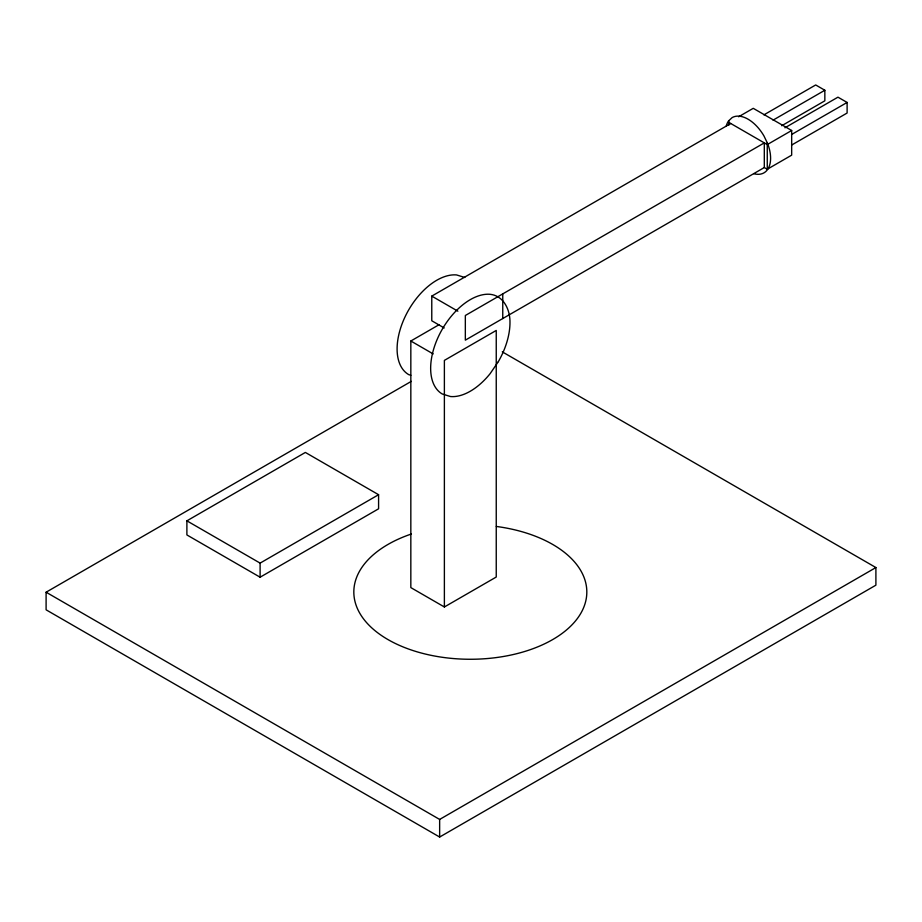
<?xml version="1.0" encoding="UTF-8"?>
<svg xmlns="http://www.w3.org/2000/svg" width="922" height="922" viewBox="0 0 922 922"><rect width="100%" height="100%" fill="white"/><g stroke="black" fill="none" stroke-linecap="round" stroke-linejoin="round"><path stroke-width="1.38" d="M738.614 116.771L753.251 108.323L791.675 130.498L791.675 155.161L767.265 169.256L764.303 167.539L465.333 340.149L465.333 315.497L764.303 142.887L764.303 167.539M444.197 327.955L431.773 320.775L431.773 296.112L730.743 123.502M763.9 114.87L815.693 84.962L824.844 90.252L824.844 100.821L781.683 125.738M773.051 120.148L824.844 90.252M444.381 606.976L444.381 360.387L496.243 330.445L496.243 577.034L444.381 606.976L410.832 587.602L410.832 341.013L439.229 324.613M784.933 127.789L837.96 97.167L847.111 102.457L847.111 113.026L791.618 145.065M791.675 130.498L767.265 144.593L728.853 122.407M791.618 134.497L847.111 102.457M502.283 351.847L875.9 567.549L875.9 585.17L439.644 837.038L46.1 609.822L46.1 592.212L411.304 381.362M186.889 520.838L305.366 452.437L378.585 494.711L378.585 508.806L260.108 577.207L186.889 534.933L186.889 520.838L260.108 563.112L378.585 494.711M46.1 592.212L439.644 819.428L875.9 567.549M464.803 277.476L456.586 274.94A56.092 32.385 -60 0 0 405.3 316.327A56.092 32.385 -60 0 0 408.711 374.62L410.832 375.266M431.773 296.112L457.877 311.187M410.832 341.013L433.202 353.933M767.265 142.829L767.265 169.256M728.853 120.655L728.853 125.15M502.755 293.876L502.755 318.539M439.644 819.428L439.644 837.038M260.108 563.112L260.108 577.207M496.336 526.45A116.483 67.248 0 0 1 572.723 624.067A116.483 67.248 0 0 1 389.361 640.364A116.483 67.248 0 0 1 411.35 534.011M753.885 173.728A31.878 18.405 60 0 0 767.577 143.475L763.992 136.018A31.878 18.405 60 0 0 732.114 117.613L728.541 120.943A31.878 18.405 60 0 0 726.282 125.922M498.364 361.608L490.147 373.629A56.092 32.385 -60 0 1 450.489 396.529L442.272 393.994A56.092 32.385 -60 0 1 438.849 335.7A56.092 32.385 -60 0 1 490.147 294.314C503.896 295.732 510.212 310.149 509.981 322.516A56.092 32.385 -60 0 1 498.364 361.608"/></g></svg>
